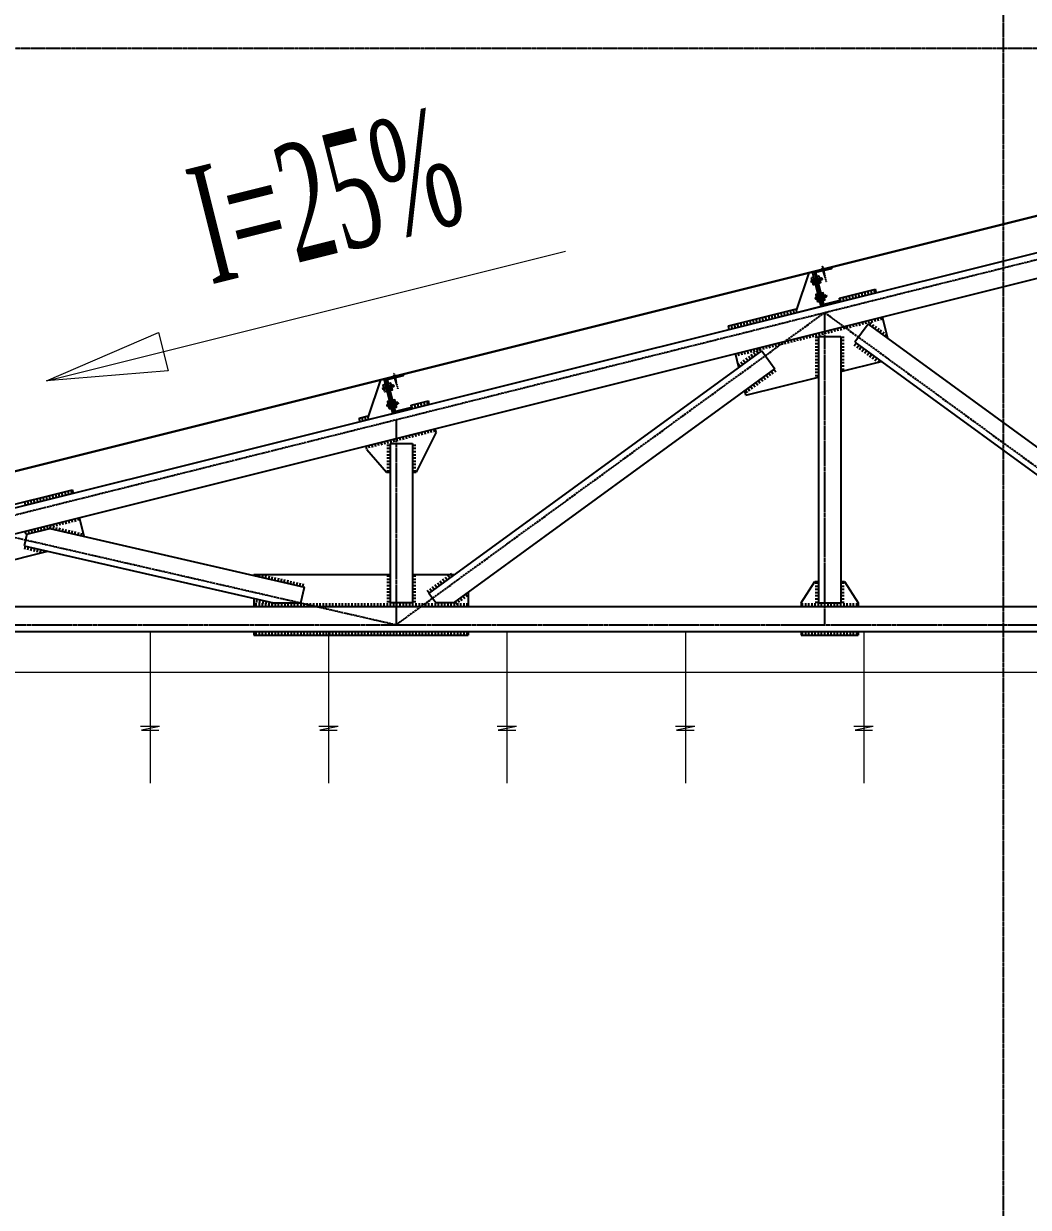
# Model space of a CAD drawing. Header units: millimetres. Extents: x -702765 to 835888, y -645289 to 262.
# Drawn here: x 821731 to 824547, y -293891 to -290573 of the extents above; entities that cross this region are included whole.
import ezdxf
from ezdxf.enums import TextEntityAlignment as Align
from ezdxf.xclip import XClip

# ---------------------------------------------------------------- set-up
doc = ezdxf.new("R2010")
doc.units = ezdxf.units.MM
doc.header["$LTSCALE"] = 0.01
doc.header["$XCLIPFRAME"] = 0
doc.linetypes.add('CENTER', pattern=[2, 1.25, -0.25, 0.25, -0.25])
doc.linetypes.add('CENTERX2', pattern=[4, 2.5, -0.5, 0.5, -0.5])
for name, color, linetype, lineweight in [('251-netdim', 251, 'Continuous', 13), ('cac net ky hieu', 21, 'Continuous', 13), ('CAT', 30, 'Continuous', 30), ('S-TEXT', 7, 'Continuous', 15), ('THAY PHU', 163, 'Continuous', 15)]:
    doc.layers.add(name, color=color, linetype=linetype, lineweight=lineweight)
for name, color, linetype in [('HACTH', 9, 'Continuous'), ('HATCH', 8, 'Continuous'), ('manh', 8, 'Continuous'), ('TEXT', 2, 'Continuous'), ('THAY', 7, 'Continuous'), ('truc', 8, 'CENTER')]:
    doc.layers.add(name, color=color, linetype=linetype)
doc.styles.add('DIM', font='ROMANS.shx', dxfattribs={"width": 0.8})
doc.styles.add('ROMANSssss', font='vntimeh.shx', dxfattribs={"width": 0.55})
doc.dimstyles.new('bo di', dxfattribs={"dimscale": 75, "dimtxt": 2, "dimasz": 1, "dimexe": 1.5, "dimexo": 0, "dimgap": 0.75, "dimtad": 1, "dimdec": 0, "dimtxsty": 'DIM', "dimblk": 'ARCHTICK', "dimcen": 2.5, "dimdle": 1.5, "dimclrd": 256, "dimclre": 256, "dimclrt": 3, "dimadec": 0, "dimazin": 0, "dimtfac": 1, "dimtdec": 0, "dimtix": 1, "dimtmove": 2, "dimatfit": 3, "dimldrblk": 'ARCHTICK', "dimfxl": 0, "dimarcsym": 0})

# ---------------------------------------------------------------- blocks, each defined once
blk = doc.blocks.new('waer')
at = {"layer": '251-netdim', "linetype": 'ByBlock'}
for p, q in [((0, 232.8), (0, -192.4)), ((26.5, -33.8), (-27.5, -33.8)), ((26.5, -33.8), (-24.5, -43.8)), ((-24.5, -43.8), (24.5, -43.8))]:
    blk.add_line(p, q, dxfattribs=at)
blk = doc.blocks.new('SELF-SCREW')
for p, q in [((-1.4, 0), (1.4, 0)), ((-0.8, 0.8), (-0.8, 0.4)), ((-0.6, 1), (-0.7, 1)), ((-0.6, 0.3), (-0.7, 0.3)), ((-0.6, 1), (0.6, 1)), ((-0.6, 0.3), (-0.6, 0.3)), ((-0.6, 0.3), (0.6, 0.3)), ((0, -8), (-0.6, 0)), ((-0.5, 1), (-0.4, 1)), ((-0.5, 1), (-0.5, 1)), ((-0.5, 1), (-0.5, 1)), ((-0.5, 0.3), (-0.4, 0.4)), ((-0.5, 0.3), (-0.5, 0.3)), ((-0.4, 0.9), (-0.3, 1)), ((-0.4, 0.9), (-0.4, 1)), ((-0.4, 0.9), (-0.4, 0.9)), ((-0.4, 0.8), (-0.4, 0.8)), ((-0.4, 0.8), (-0.4, 0.4)), ((-0.4, 0.4), (-0.4, 0.4)), ((-0.4, 0.4), (-0.4, 0.4)), ((-0.4, 0.3), (-0.3, 0.3)), ((-0.4, 0.3), (-0.4, 0.3)), ((-0.3, 1), (-0.3, 1)), ((-0.3, 0.3), (-0.3, 0.3)), ((-0.3, 0.3), (-0.3, 0.3)), ((-0.2, 1), (-0.2, 1)), ((0.2, 1), (-0.2, 1)), ((0.2, 0.3), (-0.2, 0.3)), ((0, -8), (0.6, 0)), ((0.3, 1), (0.4, 1)), ((0.3, 1), (0.3, 1)), ((0.3, 1), (0.3, 1)), ((0.3, 0.3), (0.4, 0.4)), ((0.3, 0.3), (0.3, 0.3)), ((0.4, 0.9), (0.5, 1)), ((0.4, 0.9), (0.5, 1)), ((0.4, 1), (0.4, 1)), ((0.4, 0.9), (0.4, 0.9)), ((0.4, 0.8), (0.4, 0.4)), ((0.4, 0.3), (0.4, 0.4)), ((0.4, 0.4), (0.4, 0.4)), ((0.4, 0.3), (0.5, 0.3)), ((0.5, 1), (0.5, 1)), ((0.5, 0.3), (0.5, 0.3)), ((0.5, 0.3), (0.5, 0.3)), ((0.7, 1), (0.6, 1)), ((0.6, 0.3), (0.6, 0.3)), ((0.7, 0.3), (0.6, 0.3)), ((0.8, 0.4), (0.8, 0.8)), ((-0.8, -2.4), (0.9, -0.6)), ((-0.7, -3.1), (0.9, -1.5)), ((-0.7, -3.9), (0.8, -2.4)), ((-0.6, -2.6), (0.7, -1.3)), ((-0.6, -4.7), (0.7, -3.3)), ((-0.6, -5.4), (0.7, -4.2)), ((-0.5, -3.3), (0.6, -2.2)), ((-0.5, -4.1), (0.6, -3)), ((-0.5, -6.2), (0.6, -5.1)), ((-0.5, -6.9), (0.5, -5.9)), ((-0.4, -4.9), (0.5, -3.9)), ((-0.4, -5.6), (0.4, -4.8)), ((-0.3, -6.4), (0.4, -5.7))]:
    blk.add_line(p, q)
blk.add_lwpolyline([(-1.4, 0), (-1.4, 0.3), (1.4, 0.3), (1.4, 0)])
for centre, start, end in [((-0.7, 0.8), 90, 180), ((-0.7, 0.4), 180, 270), ((-0.6, 0.8), 0, 90), ((-0.6, 0.4), 270, 360), ((-0.2, 0.8), 90, 180), ((-0.2, 0.4), 180, 270), ((0.2, 0.8), 360, 90), ((0.2, 0.4), 270, 0), ((0.6, 0.8), 90, 180), ((0.6, 0.4), 180, 270), ((0.7, 0.8), 0, 90), ((0.7, 0.4), 270, 360)]:
    blk.add_arc(centre, 0.168, start, end)
at = {"layer": 'truc'}
blk.add_line((0, 3.1), (0, -11.1), dxfattribs=at)
blk = doc.blocks.new('maimai')
at = {"layer": 'CAT', "linetype": 'ByBlock'}
blk.add_line((0, 1124.6), (-6478.4, -495), dxfattribs=at)
at = {"layer": 'HACTH', "linetype": 'ByBlock'}
for p, q in [((-2393.7, 423.1), (-2395.9, 431.8)), ((-2385, 425.2), (-2387.2, 433.9)), ((-2376.3, 427.4), (-2378.5, 436.1)), ((-2367.6, 429.6), (-2369.8, 438.3)), ((-2359, 431.8), (-2361.1, 440.5)), ((-2454.6, 407.9), (-2456.7, 416.6)), ((-2445.9, 410), (-2448, 418.7)), ((-2437.2, 412.2), (-2439.4, 420.9)), ((-2428.5, 414.4), (-2430.7, 423.1)), ((-2419.8, 416.6), (-2422, 425.2)), ((-2411.1, 418.7), (-2413.3, 427.4)), ((-2402.4, 420.9), (-2404.6, 429.6)), ((-2654.5, 357.9), (-2656.7, 366.6)), ((-2645.8, 360), (-2648, 368.7)), ((-2637.1, 362.2), (-2639.3, 370.9)), ((-2628.4, 364.4), (-2630.6, 373.1)), ((-2619.7, 366.6), (-2621.9, 375.3)), ((-2611, 368.7), (-2613.2, 377.4)), ((-2602.3, 370.9), (-2604.5, 379.6)), ((-2593.6, 373.1), (-2595.8, 381.8)), ((-2585, 375.3), (-2587.1, 384)), ((-2758.8, 331.8), (-2761, 340.5)), ((-2750.1, 334), (-2752.3, 342.7)), ((-2741.4, 336.1), (-2743.6, 344.8)), ((-2732.7, 338.3), (-2734.9, 347)), ((-2724, 340.5), (-2726.2, 349.2)), ((-2715.3, 342.7), (-2717.5, 351.4)), ((-2706.6, 344.8), (-2708.8, 353.5)), ((-2698, 347), (-2700.1, 355.7)), ((-2689.3, 349.2), (-2691.4, 357.9)), ((-2680.6, 351.4), (-2682.7, 360)), ((-2671.9, 353.5), (-2674.1, 362.2)), ((-2663.2, 355.7), (-2665.4, 364.4)), ((-2461.5, 324.7), (-2463.7, 333.4)), ((-2452.8, 326.9), (-2455, 335.6)), ((-2444.1, 329.1), (-2446.3, 337.8)), ((-2435.4, 331.3), (-2437.6, 339.9)), ((-2426.7, 333.4), (-2428.9, 342.1)), ((-2418, 335.6), (-2420.2, 344.3)), ((-2409.3, 337.8), (-2411.5, 346.5)), ((-2400.6, 339.9), (-2402.8, 348.6)), ((-2392, 342.1), (-2394.1, 350.8)), ((-2383.3, 344.3), (-2385.4, 353)), ((-2374.6, 346.5), (-2376.7, 355.2)), ((-2374.5, 342), (-2369.2, 349.2)), ((-2365.9, 348.6), (-2368.1, 357.3)), ((-2367.3, 336.7), (-2362, 343.9)), ((-2360, 331.4), (-2354.8, 338.6)), ((-2357.2, 350.8), (-2359.4, 359.5)), ((-2352.8, 326.1), (-2347.5, 333.4)), ((-2348.5, 353), (-2350.7, 361.7)), ((-2339.8, 355.2), (-2342, 363.9)), ((-2600.6, 290), (-2602.7, 298.7)), ((-2591.9, 292.1), (-2594.1, 300.8)), ((-2583.2, 294.3), (-2585.4, 303)), ((-2574.5, 296.5), (-2576.7, 305.2)), ((-2565.8, 298.7), (-2568, 307.4)), ((-2557.1, 300.8), (-2559.3, 309.5)), ((-2548.4, 303), (-2550.6, 311.7)), ((-2539.7, 305.2), (-2541.9, 313.9)), ((-2531, 307.4), (-2533.2, 316)), ((-2526.2, 308.2), (-2517.3, 308.2)), ((-2526.2, 299.2), (-2517.3, 299.2)), ((-2522.3, 309.5), (-2524.5, 318.2)), ((-2513.6, 311.7), (-2515.8, 320.4)), ((-2505, 313.9), (-2507.1, 322.6)), ((-2496.3, 316), (-2498.4, 324.7)), ((-2487.6, 318.2), (-2489.7, 326.9)), ((-2478.9, 320.4), (-2481.1, 329.1)), ((-2470.2, 322.6), (-2472.4, 331.3)), ((-2454.3, 308.2), (-2445.3, 308.2)), ((-2454.3, 299.2), (-2445.3, 299.2)), ((-2345.6, 320.8), (-2340.3, 328.1)), ((-2338.3, 315.6), (-2333, 322.8)), ((-2331.1, 310.3), (-2325.8, 317.5)), ((-2731, 257.4), (-2733.1, 266.1)), ((-2722.3, 259.5), (-2724.4, 268.2)), ((-2713.6, 261.7), (-2715.7, 270.4)), ((-2704.9, 263.9), (-2707.1, 272.6)), ((-2696.2, 266.1), (-2698.4, 274.8)), ((-2686.3, 262.6), (-2691.6, 269.8)), ((-2687.5, 268.2), (-2689.7, 276.9)), ((-2679.1, 267.9), (-2684.3, 275.1)), ((-2678.8, 270.4), (-2681, 279.1)), ((-2670.1, 272.6), (-2672.3, 281.3)), ((-2661.4, 274.8), (-2663.6, 283.4)), ((-2652.7, 276.9), (-2654.9, 285.6)), ((-2644, 279.1), (-2646.2, 287.8)), ((-2635.3, 281.3), (-2637.5, 290)), ((-2626.7, 283.4), (-2628.8, 292.1)), ((-2618, 285.6), (-2620.1, 294.3)), ((-2609.3, 287.8), (-2611.4, 296.5)), ((-2526.2, 290.3), (-2517.3, 290.3)), ((-2526.2, 281.3), (-2517.3, 281.3)), ((-2526.2, 272.4), (-2517.3, 272.4)), ((-2454.3, 290.3), (-2445.3, 290.3)), ((-2454.3, 281.3), (-2445.3, 281.3)), ((-2454.3, 272.4), (-2445.3, 272.4)), ((-2416.9, 283.8), (-2411.6, 291.1)), ((-2409.7, 278.5), (-2404.4, 285.8)), ((-2402.5, 273.3), (-2397.2, 280.5)), ((-2395.2, 268), (-2389.9, 275.2)), ((-2388, 262.7), (-2382.7, 269.9)), ((-2737, 225.6), (-2742.3, 232.9)), ((-2739.7, 255.2), (-2741.8, 263.9)), ((-2729.7, 230.9), (-2735, 238.2)), ((-2722.5, 236.2), (-2727.8, 243.4)), ((-2715.3, 241.5), (-2720.5, 248.7)), ((-2708, 246.8), (-2713.3, 254)), ((-2700.8, 252), (-2706.1, 259.3)), ((-2693.5, 257.3), (-2698.8, 264.6)), ((-2526.2, 263.4), (-2517.3, 263.4)), ((-2526.2, 254.4), (-2517.3, 254.4)), ((-2526.2, 245.5), (-2517.3, 245.5)), ((-2526.2, 236.5), (-2517.3, 236.5)), ((-2454.3, 263.4), (-2445.3, 263.4)), ((-2454.3, 254.4), (-2445.3, 254.4)), ((-2454.3, 245.5), (-2445.3, 245.5)), ((-2454.3, 236.5), (-2445.3, 236.5)), ((-2380.7, 257.4), (-2375.5, 264.7)), ((-2373.5, 252.1), (-2368.2, 259.4)), ((-2366.3, 246.9), (-2361, 254.1)), ((-2359, 241.6), (-2353.7, 248.8)), ((-2351.8, 236.3), (-2346.5, 243.5)), ((-2658.4, 193.9), (-2663.7, 201.1)), ((-2651.1, 199.2), (-2656.4, 206.4)), ((-2643.9, 204.4), (-2649.2, 211.7)), ((-2636.7, 209.7), (-2641.9, 217)), ((-2526.2, 227.6), (-2517.3, 227.6)), ((-2526.2, 218.6), (-2517.3, 218.6)), ((-2526.2, 209.6), (-2517.3, 209.6)), ((-2526.2, 200.7), (-2517.3, 200.7)), ((-2454.3, 227.6), (-2445.3, 227.6)), ((-2454.3, 218.6), (-2445.3, 218.6)), ((-2701.8, 162.2), (-2707.1, 169.5)), ((-2694.6, 167.5), (-2699.9, 174.7)), ((-2687.4, 172.8), (-2692.6, 180)), ((-2680.1, 178.1), (-2685.4, 185.3)), ((-2672.9, 183.3), (-2678.1, 190.6)), ((-2665.6, 188.6), (-2670.9, 195.8)), ((-2716.3, 151.7), (-2721.6, 158.9)), ((-2709.1, 156.9), (-2714.4, 164.2)), ((-3655, 107.7), (-3657.2, 116.4)), ((-3646.3, 109.9), (-3648.5, 118.6)), ((-3637.6, 112.1), (-3639.8, 120.8)), ((-3628.9, 114.3), (-3631.1, 123)), ((-3620.2, 116.4), (-3622.4, 125.1)), ((-3611.5, 118.6), (-3613.7, 127.3)), ((-3794.1, 73), (-3796.3, 81.7)), ((-3785.4, 75.2), (-3787.6, 83.8)), ((-3661.9, 24.6), (-3664.1, 33.3)), ((-3653.2, 26.8), (-3655.4, 35.5)), ((-3644.5, 29), (-3646.7, 37.7)), ((-3635.9, 31.1), (-3638, 39.8)), ((-3627.2, 33.3), (-3629.3, 42)), ((-3618.5, 35.5), (-3620.6, 44.2)), ((-3609.8, 37.7), (-3612, 46.4)), ((-3601.1, 39.8), (-3603.3, 48.5)), ((-3592.4, 42), (-3594.6, 50.7)), ((-3774.9, -3.6), (-3777.1, 5.1)), ((-3766.2, -1.5), (-3768.4, 7.2)), ((-3757.6, 0.7), (-3759.7, 9.4)), ((-3748.9, 2.9), (-3751, 11.6)), ((-3740.2, 5.1), (-3742.3, 13.8)), ((-3731.5, 7.2), (-3733.6, 15.9)), ((-3726.7, 5.4), (-3717.7, 5.4)), ((-3722.8, 9.4), (-3725, 18.1)), ((-3714.1, 11.6), (-3716.3, 20.3)), ((-3705.4, 13.8), (-3707.6, 22.5)), ((-3696.7, 15.9), (-3698.9, 24.6)), ((-3688, 18.1), (-3690.2, 26.8)), ((-3679.3, 20.3), (-3681.5, 29)), ((-3670.6, 22.5), (-3672.8, 31.1)), ((-3654.7, 5.4), (-3645.8, 5.4)), ((-3726.7, -3.6), (-3717.7, -3.6)), ((-3726.7, -12.5), (-3717.7, -12.5)), ((-3726.7, -21.5), (-3717.7, -21.5)), ((-3726.7, -30.5), (-3717.7, -30.5)), ((-3654.7, -3.6), (-3645.8, -3.6)), ((-3654.7, -12.5), (-3645.8, -12.5)), ((-3654.7, -21.5), (-3645.8, -21.5)), ((-3654.7, -30.5), (-3645.8, -30.5)), ((-3726.7, -39.4), (-3717.7, -39.4)), ((-3726.7, -48.4), (-3717.7, -48.4)), ((-3726.7, -57.3), (-3717.7, -57.3)), ((-3726.7, -66.3), (-3717.7, -66.3)), ((-3654.7, -39.4), (-3645.8, -39.4)), ((-3654.7, -48.4), (-3645.8, -48.4)), ((-3654.7, -57.3), (-3645.8, -57.3)), ((-3654.7, -66.3), (-3645.8, -66.3)), ((-4643.8, -139.4), (-4645.9, -130.7)), ((-4635.1, -137.3), (-4637.2, -128.6)), ((-4626.4, -135.1), (-4628.5, -126.4)), ((-4617.7, -132.9), (-4619.8, -124.2)), ((-4609, -130.7), (-4611.2, -122.1)), ((-4739.4, -163.3), (-4741.5, -154.6)), ((-4730.7, -161.2), (-4732.9, -152.5)), ((-4722, -159), (-4724.2, -150.3)), ((-4713.3, -156.8), (-4715.5, -148.1)), ((-4704.6, -154.6), (-4706.8, -146)), ((-4695.9, -152.5), (-4698.1, -143.8)), ((-4687.2, -150.3), (-4689.4, -141.6)), ((-4678.5, -148.1), (-4680.7, -139.4)), ((-4669.8, -146), (-4672, -137.3)), ((-4661.1, -143.8), (-4663.3, -135.1)), ((-4652.4, -141.6), (-4654.6, -132.9)), ((-4589.8, -207.3), (-4592, -198.7)), ((-4720.2, -239.9), (-4722.4, -231.3)), ((-4711.5, -237.8), (-4713.7, -229.1)), ((-4702.8, -235.6), (-4705, -226.9)), ((-4694.1, -233.4), (-4696.3, -224.7)), ((-4685.4, -231.3), (-4687.6, -222.6)), ((-4676.8, -229.1), (-4678.9, -220.4)), ((-4670.7, -229), (-4668.7, -220.3)), ((-4668.1, -226.9), (-4670.2, -218.2)), ((-4661.9, -231), (-4659.9, -222.3)), ((-4659.4, -224.7), (-4661.5, -216)), ((-4653.2, -233), (-4651.2, -224.3)), ((-4650.7, -222.6), (-4652.9, -213.9)), ((-4644.5, -235), (-4642.5, -226.3)), ((-4642, -220.4), (-4644.2, -211.7)), ((-4635.7, -237), (-4633.7, -228.3)), ((-4633.3, -218.2), (-4635.5, -209.5)), ((-4627, -239), (-4625, -230.3)), ((-4624.6, -216), (-4626.8, -207.3)), ((-4615.9, -213.9), (-4618.1, -205.2)), ((-4607.2, -211.7), (-4609.4, -203)), ((-4598.5, -209.5), (-4600.7, -200.8)), ((-4737.6, -244.3), (-4739.8, -235.6)), ((-4728.9, -242.1), (-4731.1, -233.4)), ((-4618.3, -241), (-4616.3, -232.3)), ((-4609.5, -243), (-4607.5, -234.3)), ((-4600.8, -245), (-4598.8, -236.3)), ((-4592.1, -247), (-4590.1, -238.3)), ((-4583.3, -249), (-4581.3, -240.3)), ((-4741.5, -286.6), (-4739.5, -277.9)), ((-4732.8, -288.6), (-4730.8, -279.9)), ((-4724, -290.6), (-4722, -281.9)), ((-4715.3, -292.6), (-4713.3, -283.9)), ((-4706.6, -294.6), (-4704.6, -285.9)), ((-4697.8, -296.6), (-4695.8, -287.9)), ((-4688.3, -295.2), (-4687.1, -289.9)), ((-4092.8, -361.4), (-4091.7, -356.9)), ((-4084, -363.4), (-4082.5, -356.9)), ((-4075.3, -365.4), (-4073.3, -356.7)), ((-4066.6, -367.4), (-4064.6, -358.7)), ((-4057.8, -369.4), (-4055.8, -360.7)), ((-4049.1, -371.4), (-4047.1, -362.7)), ((-4040.4, -373.4), (-4038.4, -364.7)), ((-3726.7, -361.3), (-3717.7, -361.3)), ((-3654.7, -361.3), (-3645.8, -361.3)), ((-3550.6, -367.4), (-3555.9, -360.2)), ((-3543.3, -362.1), (-3548.6, -354.9)), ((-4031.6, -375.4), (-4029.6, -366.7)), ((-4022.9, -377.4), (-4020.9, -368.7)), ((-4014.2, -379.4), (-4012.2, -370.7)), ((-4005.4, -381.4), (-4003.4, -372.7)), ((-3996.7, -383.4), (-3994.7, -374.7)), ((-3988, -385.4), (-3986, -376.7)), ((-3979.2, -387.4), (-3977.2, -378.7)), ((-3970.5, -389.4), (-3968.5, -380.7)), ((-3961.8, -391.4), (-3959.8, -382.7)), ((-3726.7, -370.2), (-3717.7, -370.2)), ((-3726.7, -379.2), (-3717.7, -379.2)), ((-3726.7, -388.1), (-3717.7, -388.1)), ((-3726.7, -397.1), (-3717.7, -397.1)), ((-3654.7, -370.2), (-3645.8, -370.2)), ((-3654.7, -379.2), (-3645.8, -379.2)), ((-3654.7, -388.1), (-3645.8, -388.1)), ((-3654.7, -397.1), (-3645.8, -397.1)), ((-3601.3, -404.4), (-3606.5, -397.1)), ((-3594, -399.1), (-3599.3, -391.8)), ((-3586.8, -393.8), (-3592.1, -386.6)), ((-3579.5, -388.5), (-3584.8, -381.3)), ((-3572.3, -383.2), (-3577.6, -376)), ((-3565.1, -378), (-3570.3, -370.7)), ((-3557.8, -372.7), (-3563.1, -365.4)), ((-2526.2, -380.8), (-2517.3, -380.8)), ((-2526.2, -389.8), (-2517.3, -389.8)), ((-2454.3, -380.8), (-2445.3, -380.8)), ((-2454.3, -389.8), (-2445.3, -389.8)), ((-4092, -435.4), (-4090, -426.7)), ((-4083.3, -437.4), (-4081.3, -428.7)), ((-4074.6, -439.4), (-4072.6, -430.7)), ((-3726.7, -406.1), (-3717.7, -406.1)), ((-3726.7, -415), (-3717.7, -415)), ((-3726.7, -424), (-3717.7, -424)), ((-3654.7, -406.1), (-3645.8, -406.1)), ((-3654.7, -415), (-3645.8, -415)), ((-3654.7, -424), (-3645.8, -424)), ((-3608.5, -409.6), (-3613.8, -402.4)), ((-3522.7, -436.1), (-3527.9, -428.9)), ((-3515.4, -430.8), (-3520.7, -423.6)), ((-3508.2, -425.6), (-3513.5, -418.3)), ((-3500.9, -420.3), (-3506.2, -413)), ((-2526.2, -398.7), (-2517.3, -398.7)), ((-2526.2, -407.7), (-2517.3, -407.7)), ((-2526.2, -416.6), (-2517.3, -416.6)), ((-2526.2, -425.6), (-2517.3, -425.6)), ((-2454.3, -398.7), (-2445.3, -398.7)), ((-2454.3, -407.7), (-2445.3, -407.7)), ((-2454.3, -416.6), (-2445.3, -416.6)), ((-2454.3, -425.6), (-2445.3, -425.6)), ((-4092.6, -447.1), (-4092.6, -438.1)), ((-4083.6, -447.1), (-4083.6, -438.1)), ((-4074.7, -447.1), (-4074.7, -438.1)), ((-4065.8, -441.4), (-4063.8, -432.7)), ((-4065.7, -447.1), (-4065.7, -438.1)), ((-4057.1, -443.4), (-4055.1, -434.7)), ((-4056.8, -447.1), (-4056.8, -438.1)), ((-4048.4, -445.4), (-4046.4, -436.7)), ((-4047.8, -447.1), (-4047.8, -438.1)), ((-4038.8, -447.1), (-4038.8, -438.1)), ((-4029.9, -447.1), (-4029.9, -438.1)), ((-4020.9, -447.1), (-4020.9, -438.1)), ((-4012, -447.1), (-4012, -438.1)), ((-4003, -447.1), (-4003, -438.1)), ((-3994, -447.1), (-3994, -438.1)), ((-3985.1, -447.1), (-3985.1, -438.1)), ((-3976.1, -447.1), (-3976.1, -438.1)), ((-3967.2, -447.1), (-3967.2, -438.1)), ((-3958.2, -447.1), (-3958.2, -438.1)), ((-3949.2, -447.1), (-3949.2, -438.1)), ((-3940.3, -447.1), (-3940.3, -438.1)), ((-3931.3, -447.1), (-3931.3, -438.1)), ((-3922.4, -447.1), (-3922.4, -438.1)), ((-3913.4, -447.1), (-3913.4, -438.1)), ((-3904.4, -447.1), (-3904.4, -438.1)), ((-3895.5, -447.1), (-3895.5, -438.1)), ((-3886.5, -447.1), (-3886.5, -438.1)), ((-3877.6, -447.1), (-3877.6, -438.1)), ((-3868.6, -447.1), (-3868.6, -438.1)), ((-3859.6, -447.1), (-3859.6, -438.1)), ((-3850.7, -447.1), (-3850.7, -438.1)), ((-3841.7, -447.1), (-3841.7, -438.1)), ((-3832.8, -447.1), (-3832.8, -438.1)), ((-3823.8, -447.1), (-3823.8, -438.1)), ((-3814.8, -447.1), (-3814.8, -438.1)), ((-3805.9, -447.1), (-3805.9, -438.1)), ((-3796.9, -447.1), (-3796.9, -438.1)), ((-3788, -447.1), (-3788, -438.1)), ((-3779, -447.1), (-3779, -438.1)), ((-3770, -447.1), (-3770, -438.1)), ((-3761.1, -447.1), (-3761.1, -438.1)), ((-3752.1, -447.1), (-3752.1, -438.1)), ((-3743.2, -447.1), (-3743.2, -438.1)), ((-3734.2, -447.1), (-3734.2, -438.1)), ((-3726.7, -432.9), (-3717.7, -432.9)), ((-3725.2, -447.1), (-3725.2, -438.1)), ((-3716.3, -447.1), (-3716.3, -438.1)), ((-3707.3, -447.1), (-3707.3, -438.1)), ((-3698.4, -447.1), (-3698.4, -438.1)), ((-3689.4, -447.1), (-3689.4, -438.1)), ((-3680.4, -447.1), (-3680.4, -438.1)), ((-3671.5, -447.1), (-3671.5, -438.1)), ((-3662.5, -447.1), (-3662.5, -438.1)), ((-3654.7, -432.9), (-3645.8, -432.9)), ((-3653.6, -447.1), (-3653.6, -438.1)), ((-3644.6, -447.1), (-3644.6, -438.1)), ((-3635.6, -447.1), (-3635.6, -438.1)), ((-3626.7, -447.1), (-3626.7, -438.1)), ((-3617.7, -447.1), (-3617.7, -438.1)), ((-3608.8, -447.1), (-3608.8, -438.1)), ((-3599.8, -447.1), (-3599.8, -438.1)), ((-3590.8, -447.1), (-3590.8, -438.1)), ((-3581.9, -447.1), (-3581.9, -438.1)), ((-3572.9, -447.1), (-3572.9, -438.1)), ((-3564, -447.1), (-3564, -438.1)), ((-3555, -447.1), (-3555, -438.1)), ((-3546, -447.1), (-3546, -438.1)), ((-3537.1, -447.1), (-3537.1, -438.1)), ((-3529.9, -441.4), (-3535.2, -434.2)), ((-3528.1, -447.1), (-3528.1, -438.1)), ((-3519.2, -447.1), (-3519.2, -438.1)), ((-3510.2, -447.1), (-3510.2, -438.1)), ((-3501.2, -447.1), (-3501.2, -438.1)), ((-2561.9, -447.1), (-2561.9, -438.1)), ((-2553, -447.1), (-2553, -438.1)), ((-2544, -447.1), (-2544, -438.1)), ((-2535, -447.1), (-2535, -438.1)), ((-2526.2, -434.6), (-2517.3, -434.6)), ((-2526.1, -447.1), (-2526.1, -438.1)), ((-2517.1, -447.1), (-2517.1, -438.1)), ((-2508.2, -447.1), (-2508.2, -438.1)), ((-2499.2, -447.1), (-2499.2, -438.1)), ((-2490.2, -447.1), (-2490.2, -438.1)), ((-2481.3, -447.1), (-2481.3, -438.1)), ((-2472.3, -447.1), (-2472.3, -438.1)), ((-2463.4, -447.1), (-2463.4, -438.1)), ((-2454.4, -447.1), (-2454.4, -438.1)), ((-2454.3, -434.6), (-2445.3, -434.6)), ((-2445.4, -447.1), (-2445.4, -438.1)), ((-2436.5, -447.1), (-2436.5, -438.1)), ((-2427.5, -447.1), (-2427.5, -438.1)), ((-2418.6, -447.1), (-2418.6, -438.1)), ((-2409.6, -447.1), (-2409.6, -438.1)), ((-4092.6, -526), (-4092.6, -517.1)), ((-4083.6, -526), (-4083.6, -517.1)), ((-4074.7, -526), (-4074.7, -517.1)), ((-4065.7, -526), (-4065.7, -517.1)), ((-4056.8, -526), (-4056.8, -517.1)), ((-4047.8, -526), (-4047.8, -517.1)), ((-4038.8, -526), (-4038.8, -517.1)), ((-4029.9, -526), (-4029.9, -517.1)), ((-4020.9, -526), (-4020.9, -517.1)), ((-4012, -526), (-4012, -517.1)), ((-4003, -526), (-4003, -517.1)), ((-3994, -526), (-3994, -517.1)), ((-3985.1, -526), (-3985.1, -517.1)), ((-3976.1, -526), (-3976.1, -517.1)), ((-3967.2, -526), (-3967.2, -517.1)), ((-3958.2, -526), (-3958.2, -517.1)), ((-3949.2, -526), (-3949.2, -517.1)), ((-3940.3, -526), (-3940.3, -517.1)), ((-3931.3, -526), (-3931.3, -517.1)), ((-3922.4, -526), (-3922.4, -517.1)), ((-3913.4, -526), (-3913.4, -517.1)), ((-3904.4, -526), (-3904.4, -517.1)), ((-3895.5, -526), (-3895.5, -517.1)), ((-3886.5, -526), (-3886.5, -517.1)), ((-3877.6, -526), (-3877.6, -517.1)), ((-3868.6, -526), (-3868.6, -517.1)), ((-3859.6, -526), (-3859.6, -517.1)), ((-3850.7, -526), (-3850.7, -517.1)), ((-3841.7, -526), (-3841.7, -517.1)), ((-3832.8, -526), (-3832.8, -517.1)), ((-3823.8, -526), (-3823.8, -517.1)), ((-3814.8, -526), (-3814.8, -517.1)), ((-3805.9, -526), (-3805.9, -517.1)), ((-3796.9, -526), (-3796.9, -517.1)), ((-3788, -526), (-3788, -517.1)), ((-3779, -526), (-3779, -517.1)), ((-3770, -526), (-3770, -517.1)), ((-3761.1, -526), (-3761.1, -517.1)), ((-3752.1, -526), (-3752.1, -517.1)), ((-3743.2, -526), (-3743.2, -517.1)), ((-3734.2, -526), (-3734.2, -517.1)), ((-3725.2, -526), (-3725.2, -517.1)), ((-3716.3, -526), (-3716.3, -517.1)), ((-3707.3, -526), (-3707.3, -517.1)), ((-3698.4, -526), (-3698.4, -517.1)), ((-3689.4, -526), (-3689.4, -517.1)), ((-3680.4, -526), (-3680.4, -517.1)), ((-3671.5, -526), (-3671.5, -517.1)), ((-3662.5, -526), (-3662.5, -517.1)), ((-3653.6, -526), (-3653.6, -517.1)), ((-3644.6, -526), (-3644.6, -517.1)), ((-3635.6, -526), (-3635.6, -517.1)), ((-3626.7, -526), (-3626.7, -517.1)), ((-3617.7, -526), (-3617.7, -517.1)), ((-3608.8, -526), (-3608.8, -517.1)), ((-3599.8, -526), (-3599.8, -517.1)), ((-3590.8, -526), (-3590.8, -517.1)), ((-3581.9, -526), (-3581.9, -517.1)), ((-3572.9, -526), (-3572.9, -517.1)), ((-3564, -526), (-3564, -517.1)), ((-3555, -526), (-3555, -517.1)), ((-3546, -526), (-3546, -517.1)), ((-3537.1, -526), (-3537.1, -517.1)), ((-3528.1, -526), (-3528.1, -517.1)), ((-3519.2, -526), (-3519.2, -517.1)), ((-3510.2, -526), (-3510.2, -517.1)), ((-3501.2, -526), (-3501.2, -517.1)), ((-2561.9, -526), (-2561.9, -517.1)), ((-2553, -526), (-2553, -517.1)), ((-2544, -526), (-2544, -517.1)), ((-2535, -526), (-2535, -517.1)), ((-2526.1, -526), (-2526.1, -517.1)), ((-2517.1, -526), (-2517.1, -517.1)), ((-2508.2, -526), (-2508.2, -517.1)), ((-2499.2, -526), (-2499.2, -517.1)), ((-2490.2, -526), (-2490.2, -517.1)), ((-2481.3, -526), (-2481.3, -517.1)), ((-2472.3, -526), (-2472.3, -517.1)), ((-2463.4, -526), (-2463.4, -517.1)), ((-2454.4, -526), (-2454.4, -517.1)), ((-2445.4, -526), (-2445.4, -517.1)), ((-2436.5, -526), (-2436.5, -517.1)), ((-2427.5, -526), (-2427.5, -517.1)), ((-2418.6, -526), (-2418.6, -517.1)), ((-2409.6, -526), (-2409.6, -517.1))]:
    blk.add_line(p, q, dxfattribs=at)
at = {"layer": 'manh', "linetype": 'ByBlock'}
for p, q in [((-2534.8, 490.9), (-2510.5, 393.9)), ((-3735.2, 190.8), (-3711, 93.8))]:
    blk.add_line(p, q, dxfattribs=at)
at = {"layer": 'manh', "ltscale": 50}
for points in [[(-2480.2, 504.5), (-2528.7, 492.4), (-2504.5, 395.4), (-2456, 407.5), (-2456.9, 411.1), (-2501.8, 399.9), (-2524.2, 489.7), (-2479.3, 500.9), (-2480.2, 504.5)], [(-3680.7, 204.4), (-3729.2, 192.3), (-3704.9, 95.3), (-3656.4, 107.4), (-3657.3, 111), (-3702.2, 99.8), (-3724.6, 189.6), (-3679.8, 200.8), (-3680.7, 204.4)]]:
    blk.add_lwpolyline(points, dxfattribs=at)
for points in [[(-2544.5, 488.5), (-2544.5, 488.5), (-2580, 382.9), (-2578.5, 376.9), (-2504.5, 395.4), (-2528.7, 492.4)], [(-3744.9, 188.3), (-3744.9, 188.3), (-3780.4, 82.8), (-3778.9, 76.8), (-3704.9, 95.3), (-3729.2, 192.3)]]:
    blk.add_lwpolyline(points, close=True, dxfattribs=at)
at = {"layer": 'manh', "linetype": 'ByBlock'}
for points in [[(-2537.2, 467.2), (-2509.4, 474.1), (-2508, 468.8), (-2535.9, 461.8)], [(-2536.5, 474.8), (-2531.1, 476.2), (-2526.1, 456), (-2531.4, 454.7)], [(-2521.4, 478.6), (-2516.1, 479.9), (-2511, 459.8), (-2516.4, 458.4)], [(-2504.5, 411), (-2499.2, 412.3), (-2504.2, 432.5), (-2509.6, 431.1)], [(-2523.8, 413.6), (-2496, 420.6), (-2497.3, 425.9), (-2525.2, 419)], [(-2519.6, 407.2), (-2514.2, 408.6), (-2519.3, 428.7), (-2524.6, 427.4)], [(-3737.7, 167.1), (-3709.8, 174), (-3708.5, 168.7), (-3736.3, 161.7)], [(-3736.9, 174.7), (-3731.6, 176.1), (-3726.5, 155.9), (-3731.9, 154.6)], [(-3721.9, 178.5), (-3716.5, 179.8), (-3711.5, 159.7), (-3716.8, 158.3)], [(-3724.3, 113.5), (-3696.4, 120.5), (-3697.8, 125.8), (-3725.6, 118.9)], [(-3720, 107.1), (-3714.7, 108.5), (-3719.7, 128.6), (-3725.1, 127.3)], [(-3705, 110.9), (-3699.6, 112.2), (-3704.6, 132.4), (-3710, 131)]]:
    blk.add_lwpolyline(points, close=True, dxfattribs=at)
at = {"layer": 'THAY', "linetype": 'ByBlock'}
for p, q in [((-6261.3, -543.8), (-26.7, 1014.8)), ((-5927, -532.4), (-9.7, 946.9)), ((-2458.4, 417.2), (-2357.5, 442.4)), ((-2355.1, 432.7), (-2357.5, 442.4)), ((-2456, 407.5), (-2458.4, 417.2)), ((-2769.4, 339.5), (-2578.6, 387.2)), ((-2767, 329.8), (-2769.4, 339.5)), ((-2378, 344.5), (-2415.2, 293.6)), ((-2378, 344.5), (-1376.2, -386.2)), ((-2323, 304.4), (-2338.1, 364.8)), ((-2517.3, 309.7), (-2517.3, -437.1)), ((-2517.3, 309.7), (-2454.3, 309.7)), ((-2454.3, 309.7), (-2454.3, -437.1)), ((-3609.3, -410.2), (-2676.1, 270)), ((-2676.1, 270), (-2639, 219.1)), ((-2415.2, 293.6), (-1413.3, -437.1)), ((-2740.3, 223.2), (-2750, 261.9)), ((-2454.3, 212.1), (-2341.9, 240.2)), ((-3539.2, -437.1), (-2639, 219.1)), ((-2720.9, 145.4), (-2517.3, 196.3)), ((-2720.9, 145.4), (-2723.8, 157.3)), ((-3658.8, 117.1), (-3610.3, 129.2)), ((-3656.4, 107.4), (-3658.8, 117.1)), ((-3607.9, 119.5), (-3610.3, 129.2)), ((-3804.4, 80.7), (-3779, 87.1)), ((-3801.9, 71), (-3804.4, 80.7)), ((-3588.5, 41.9), (-3644.7, -70.4)), ((-3588.5, 41.9), (-3590.9, 51.6)), ((-3782.5, -6.6), (-3785, 3.1)), ((-3717.7, 9.6), (-3717.7, -437.1)), ((-3717.7, 9.6), (-3654.7, 9.6)), ((-3654.7, 9.6), (-3654.7, -437.1)), ((-3782.5, -6.6), (-3727.7, -70.4)), ((-3727.7, -70.4), (-3717.7, -70.4)), ((-3654.7, -70.4), (-3644.7, -70.4)), ((-4858.9, -182.9), (-4607.6, -120.1)), ((-4605.1, -129.8), (-4607.6, -120.1)), ((-4574.8, -251), (-4588.2, -197.7)), ((-4735.2, -244.7), (-4671.5, -228.8)), ((-4671.5, -228.8), (-3957.5, -392.4)), ((-4735.2, -244.7), (-4742.6, -277.2)), ((-4854.8, -336.8), (-4676.7, -292.3)), ((-4742.6, -277.2), (-4044.5, -437.1)), ((-4099.1, -356.9), (-4099.1, -360)), ((-4099.1, -356.9), (-3717.7, -356.9)), ((-3654.7, -356.9), (-3536.2, -356.9)), ((-3967.8, -437.1), (-3957.5, -392.4)), ((-2565.8, -437.1), (-2527.3, -377.1)), ((-2527.3, -377.1), (-2517.3, -377.1)), ((-2454.3, -377.1), (-2444.3, -377.1)), ((-2444.3, -377.1), (-2405.8, -437.1)), ((-4099.1, -424.6), (-4099.1, -447.1)), ((-3589.7, -437.1), (-3609.3, -410.2)), ((-3499, -407.8), (-3499, -447.1)), ((-5544.5, -447.1), (-1310.1, -447.1)), ((-4044.5, -437.1), (-3967.8, -437.1)), ((-3654.7, -437.1), (-3717.7, -437.1)), ((-3539.2, -437.1), (-3589.7, -437.1)), ((-2565.8, -437.1), (-2565.8, -447.1)), ((-2517.3, -437.1), (-2454.3, -437.1)), ((-2405.8, -437.1), (-2405.8, -447.1)), ((-5679.5, -517.1), (-1310.1, -517.1)), ((-4099.1, -517.1), (-4099.1, -527.1)), ((-4099.1, -527.1), (-3499, -527.1)), ((-3499, -517.1), (-3499, -527.1)), ((-2565.8, -517.1), (-2565.8, -527.1)), ((-2565.8, -527.1), (-2405.8, -527.1)), ((-2405.8, -517.1), (-2405.8, -527.1))]:
    blk.add_line(p, q, dxfattribs=at)
at = {"layer": 'truc', "linetype": 'CENTERX2', "ltscale": 200}
for p, q in [((-6261.3, -563.4), (0, 1001.9)), ((-2539.1, 463.9), (-2504.1, 472.6)), ((-2527.1, 415.7), (-2492, 424.4)), ((-3700.3, -498.1), (-2499.9, 376.9)), ((-2499.9, 376.9), (-2499.9, -498.1)), ((-2499.9, 376.9), (-1300.1, -498.1)), ((-3739.6, 163.8), (-3704.5, 172.5)), ((-3727.5, 115.6), (-3692.5, 124.3)), ((-3700.3, 77.1), (-3700.3, -498.1)), ((-4900.4, -223.2), (-3700.3, -498.1)), ((-6000, -498.1), (6000, -498.1))]:
    blk.add_line(p, q, dxfattribs=at)
at = {"layer": 'S-TEXT', "xscale": -3.27165310156341, "yscale": 3.271653101779521, "zscale": 3.271653101522844, "rotation": 14.03624346792649}
for p in [(-2504.4, 498.3), (-3704.9, 198.2)]:
    blk.add_blockref('SELF-SCREW', p, dxfattribs=at)
blk = doc.blocks.new('_ArchTick')
at = {"color": 0, "linetype": 'ByBlock', "const_width": 0.15}
blk.add_lwpolyline([(-0.5, -0.5), (0.5, 0.5)], dxfattribs=at)
blk = doc.blocks.new('Doc-i')
at = {"layer": 'TEXT', "style": 'ROMANSssss', "width": 0.55}
blk.add_attdef('I=2%', text='', height=220, dxfattribs=at).set_placement((-409.5, 100.1), align=Align.CENTER)
at = {"layer": 'cac net ky hieu', "ltscale": 5}
blk.add_leader([(-1000, 0), (0, 0)], dimstyle='bo di', override={"dimasz": 3, "dimldrblk": 'ClosedBlank'}, dxfattribs=at)

msp = doc.modelspace()

# ---------------------------------------------------------------- linework, layer by layer
at = {"layer": 'THAY PHU'}
msp.add_line((832365.8, -292392.1), (820585.7, -292392.1), dxfattribs=at)
at = {"layer": 'truc', "ltscale": 300}
for p, q in [((824475.8, -289978), (824475.8, -307469.4)), ((810682.5, -290642.1), (835888.2, -290642.1))]:
    msp.add_line(p, q, dxfattribs=at)

# ---------------------------------------------------------------- block references
at = {"layer": '251-netdim'}
for p in [(822085.7, -292509.7), (822585.7, -292509.7), (823085.6, -292509.7), (823585.6, -292509.7), (824085.6, -292509.7)]:
    msp.add_blockref('waer', p, dxfattribs=at)
at = {"layer": 'cac net ky hieu', "xscale": 1.500000000114509, "yscale": 1.500000000114509, "zscale": 1.500000000114509, "rotation": 14.03624348086839}
msp.add_blockref('Doc-i', (823250.1, -291210.8), dxfattribs=at).add_auto_attribs({'I=2%': 'I=25%'})
at = {"layer": 'HATCH'}
ref = msp.add_blockref('maimai', (826475.7, -291759.9), dxfattribs=at)
XClip(ref).set_block_clipping_path([(-9787.3660266611, -3631.807433974), (8793.8635985448, 5445.304470825)])

doc.saveas('drawing.dxf')
